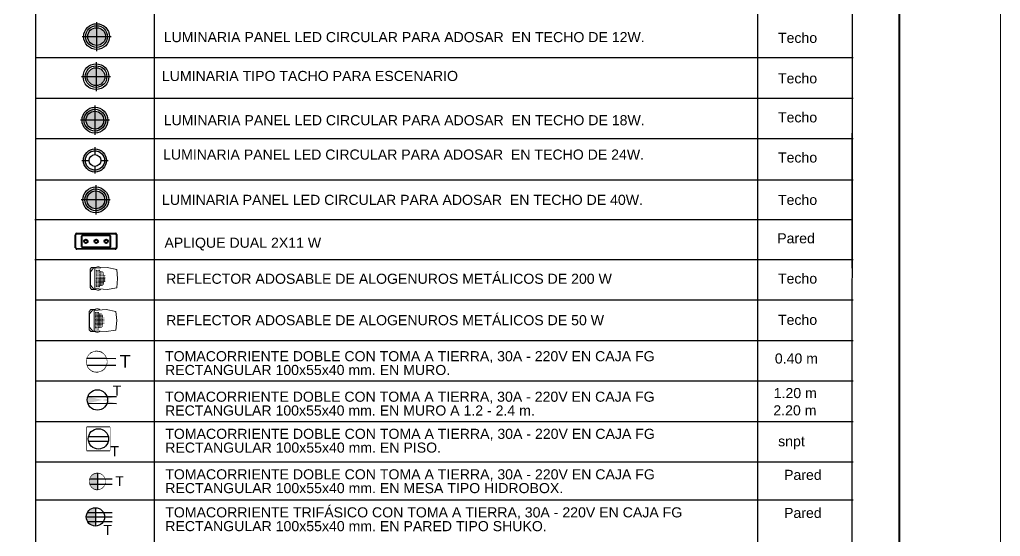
# Model space of a CAD drawing. Header units: metres. Extents: x -17 to 101, y 0 to 79.
# Drawn here: x 40.4 to 50.1, y 47.84 to 52.96 of the extents above; entities that cross this region are included whole.
import ezdxf

# ---------------------------------------------------------------- set-up
doc = ezdxf.new("R2010")
doc.units = ezdxf.units.M
doc.set_wipeout_variables(frame=1)
doc.linetypes.add('CONTINUA', pattern=[0])
doc.linetypes.add('HIDDEN2', pattern=[0.1875, 0.125, -0.0625])
for name, color, linetype, lineweight in [('A-DOOR', 31, 'Continuous', 18), ('ALUMBRADO', 1, 'Continuous', 30), ('Artefactos', 1, 'Continuous', 9), ('circ-alumb', 4, 'Continuous', 35), ('Cotas varias El', 253, 'Continuous', 13), ('ROTULO', 253, 'Continuous', 0), ('TOMACORRIENTE', 5, 'HIDDEN2', 30)]:
    doc.layers.add(name, color=color, linetype=linetype, lineweight=lineweight)
doc.layers.add('IE-LEYENDA', color=142, linetype='Continuous')
doc.styles.get("Standard").update_dxf_attribs({"font": 'arial.ttf'})
doc.styles.add('style1', font='arial.ttf', dxfattribs={"height": 0.35})

# ---------------------------------------------------------------- blocks, each defined once
blk = doc.blocks.new('Tomacorriente con puesta a tierra')
at = {"layer": 'TOMACORRIENTE'}
blk.add_lwpolyline([(0.1110377097752152, 0.03787500199721568), (0.106470417827971, 0.04927411994091102), (0.1007366137026362, 0.06013338031526125), (0.09389911815708374, 0.07033380679115865), (0.0860328442233485, 0.07976364136155682), (0.07722397644477218, 0.08831956878558274), (0.06756902662011095, 0.09590784853193583), (0.05717377640007193, 0.1024453418197655), (0.04615211832141184, 0.1078604225045517), (0.0346248079764707, 0.1120937618291336), (0.02271814098963248, 0.1150989784419879), (0.01056256929603519, 0.116843146561022), (-0.001708728117129181, 0.1173071567153332), (-0.01396130434746794, 0.1164859251125705), (-0.02606091760578508, 0.1143884493380275), (-0.03787500199721562, 0.1110377097752152), (-0.04927411994091096, 0.106470417827971), (-0.06013338031526121, 0.1007366137026363), (-0.07033380679115861, 0.09389911815708377), (-0.0797636413615568, 0.08603284422334853), (-0.08831956878558272, 0.0772239764447722), (-0.09590784853193583, 0.06756902662011095), (-0.1024453418197655, 0.05717377640007192), (-0.1078604225045517, 0.04615211832141181), (-0.1120937618291337, 0.03462480797647064), (-0.1150989784419879, 0.02271814098963238), (-0.116843146561022, 0.01056256929603507), (-0.1173071567153332, -0.00170872811712933), (-0.1164859251125705, -0.01396130434746811), (-0.1143884493380275, -0.02606091760578528), (-0.1110377097752151, -0.03787500199721584), (-0.1064704178279709, -0.04927411994091119), (-0.1007366137026361, -0.06013338031526141), (-0.09389911815708361, -0.07033380679115882), (-0.08603284422334835, -0.07976364136155698), (-0.07722397644477201, -0.08831956878558288), (-0.06756902662011077, -0.09590784853193594), (-0.05717377640007178, -0.1024453418197655), (-0.04615211832141172, -0.1078604225045518), (-0.03462480797647059, -0.1120937618291337), (-0.02271814098963238, -0.1150989784419879), (-0.01056256929603513, -0.116843146561022), (0.001708728117129219, -0.1173071567153332), (0.01396130434746795, -0.1164859251125705), (0.02606091760578506, -0.1143884493380275), (0.03787500199721558, -0.1110377097752152), (0.0492741199409109, -0.106470417827971), (0.0601333803152611, -0.1007366137026363), (0.07033380679115848, -0.09389911815708386), (0.07976364136155663, -0.08603284422334867), (0.08831956878558253, -0.0772239764447724), (0.09590784853193564, -0.0675690266201112), (0.1024453418197653, -0.05717377640007224), (0.1078604225045516, -0.04615211832141219), (0.1120937618291335, -0.03462480797647111), (0.1150989784419878, -0.0227181409896329), (0.1168431465610219, -0.01056256929603565), (0.1173071567153332, 0.00170872811712869), (0.1164859251125706, 0.01396130434746743), (0.1143884493380276, 0.02606091760578455)], close=True, dxfattribs=at)
at = {"layer": 'TOMACORRIENTE', "color": 5, "linetype": 'CONTINUA', "style": 'style1', "text_generation_flag": 4}
blk.add_text('T', height=0.1466495011945881, rotation=180, dxfattribs=at).set_placement((0.3905651405155368, -0.06873926737971488))
blk.add_wipeout([(0.1110377097752152, 0.03787500199721572), (0.10647041782797101, 0.04927411994091102), (0.10073661370263626, 0.060133380315261276), (0.09389911815708374, 0.07033380679115869), (0.08603284422334852, 0.07976364136155678), (0.07722397644477218, 0.08831956878558278), (0.06756902662011095, 0.09590784853193585), (0.05717377640007192, 0.1024453418197655), (0.04615211832141185, 0.10786042250455175), (0.0346248079764707, 0.11209376182913361), (0.02271814098963248, 0.11509897844198791), (0.010562569296035192, 0.11684314656102196), (-0.001708728117129181, 0.1173071567153332), (-0.01396130434746794, 0.1164859251125705), (-0.026060917605785074, 0.11438844933802755), (-0.03787500199721564, 0.11103770977521521), (-0.049274119940910965, 0.10647041782797101), (-0.060133380315261206, 0.10073661370263631), (-0.07033380679115861, 0.0938991181570838), (-0.0797636413615568, 0.08603284422334856), (-0.08831956878558272, 0.07722397644477225), (-0.09590784853193582, 0.06756902662011094), (-0.10244534181976546, 0.05717377640007193), (-0.10786042250455176, 0.046152118321411806), (-0.11209376182913366, 0.03462480797647066), (-0.11509897844198791, 0.022718140989632374), (-0.11684314656102199, 0.010562569296035051), (-0.1173071567153332, -0.0017087281171293545), (-0.11648592511257047, -0.013961304347468118), (-0.11438844933802747, -0.026060917605785272), (-0.11103770977521513, -0.03787500199721586), (-0.10647041782797093, -0.04927411994091119), (-0.10073661370263616, -0.060133380315261414), (-0.09389911815708363, -0.07033380679115883), (-0.08603284422334836, -0.07976364136155698), (-0.07722397644477202, -0.08831956878558292), (-0.06756902662011077, -0.09590784853193593), (-0.05717377640007179, -0.10244534181976556), (-0.04615211832141173, -0.1078604225045518), (-0.034624807976470585, -0.11209376182913368), (-0.022718140989632384, -0.1150989784419879), (-0.01056256929603513, -0.11684314656102199), (0.0017087281171292187, -0.1173071567153332), (0.013961304347467953, -0.11648592511257047), (0.026060917605785074, -0.11438844933802757), (0.03787500199721559, -0.11103770977521522), (0.049274119940910896, -0.10647041782797104), (0.060133380315261116, -0.10073661370263634), (0.07033380679115848, -0.09389911815708388), (0.07976364136155663, -0.0860328442233487), (0.08831956878558254, -0.07722397644477241), (0.09590784853193564, -0.06756902662011119), (0.1024453418197653, -0.05717377640007226), (0.10786042250455158, -0.046152118321412194), (0.11209376182913354, -0.034624807976471106), (0.11509897844198778, -0.0227181409896329), (0.11684314656102195, -0.010562569296035662), (0.1173071567153332, 0.001708728117128716), (0.11648592511257057, 0.013961304347467424), (0.11438844933802765, 0.02606091760578455)]).dxf.layer = 'TOMACORRIENTE'
at = {"layer": 'TOMACORRIENTE', "color": 5, "linetype": 'CONTINUA'}
for p, q in [((-0.1107067390126758, 0.03883177443185559), (0.2197075970103469, 0.03883177443185559)), ((-0.1107067390126758, -0.03883177443185559), (0.2197075970103469, -0.03883177443185559))]:
    blk.add_line(p, q, dxfattribs=at)
blk = doc.blocks.new('tomac. 2.2')
at = {"layer": 'TOMACORRIENTE'}
h = blk.add_hatch(color=256, dxfattribs=at)
h.dxf.hatch_style = 1
edge = h.paths.add_edge_path()
edge.add_line((-0.1382838908707527, 0.04882255345836484), (0.2747331658806615, 0.04797810261055702))
edge.add_line((-0.1384823781713749, -0.04825667970879977), (0.2745346785800393, -0.04910113055666443))
edge = h.paths.add_edge_path()
edge.add_ellipse((0, 0), major_axis=(0.1039086571979169, 0.1034846228189911), ratio=0.9999999999980674, start_angle=475.6710418717467, end_angle=514.3289581281489)
edge.add_line((-0.1384823781718449, -0.04825667970879879), (0.1382838908709078, -0.04882255345840079))
edge.add_ellipse((0, 0), major_axis=(0.1039086571979169, 0.1034846228189911), ratio=0.9999999999980674, start_angle=655.6710418717317, end_angle=694.3289581281499)
edge.add_line((0.1384823781718441, 0.04825667970880128), (-0.1382838908709203, 0.04882255345836518))
at = {"layer": 'TOMACORRIENTE', "color": 5, "linetype": 'CONTINUA'}
for p, q in [((-0.1382838908707527, 0.04882255345836484), (0.2747331658806615, 0.04797810261055702)), ((-0.1384823781713749, -0.04825667970879977), (0.2745346785800393, -0.04910113055666443))]:
    blk.add_line(p, q, dxfattribs=at)
blk.add_ellipse((0, 0), major_axis=(0.1039086571979169, 0.1034846228189911), ratio=0.9999999999980672, start_param=5.497787143781172, end_param=11.78097245096076, dxfattribs=at)
at = {"layer": 'TOMACORRIENTE'}
blk.add_text('T', height=0.144, dxfattribs=at).set_placement((0.2215061874444473, 0.06264900922411698))
blk = doc.blocks.new('TOMACORRIENTE EN PISO')
at = {"layer": 'TOMACORRIENTE', "linetype": 'CONTINUA', "lineweight": 25}
blk.add_lwpolyline([(-0.1662499999999909, -0.1662500000001046), (0.1662499999999909, -0.1662500000001046), (0.1662499999999909, 0.1662499999999909), (-0.1662499999999909, 0.1662499999999909)], close=True, dxfattribs=at)
at = {"layer": 'TOMACORRIENTE', "color": 5, "linetype": 'CONTINUA', "style": 'style1', "text_generation_flag": 4}
blk.add_text('T', height=0.1466495011945881, rotation=179.8828537432622, dxfattribs=at).set_placement((0.2958880309386132, -0.2513272843575578))
at = {"linetype": 'CONTINUA', "lineweight": 25}
blk.add_wipeout([(-0.1662499999999909, -0.1662500000001046), (0.1662499999999909, -0.1662500000001046), (0.1662499999999909, 0.1662499999999909), (-0.1662499999999909, 0.1662499999999909)], dxfattribs=at).dxf.layer = 'TOMACORRIENTE'
at = {"layer": 'TOMACORRIENTE', "color": 5, "linetype": 'CONTINUA', "lineweight": 25}
for p, q in [((-0.1420529295278357, 0.03642857962017843), (0.1422007043208851, 0.03584739727386932)), ((-0.1429469183460697, -0.03274530097576189), (0.1428118222959256, -0.03332956064946302))]:
    blk.add_line(p, q, dxfattribs=at)
blk.add_ellipse((0, 0), major_axis=(0.1039086571979169, 0.1034846228189911), ratio=0.9999999999980672, start_param=5.497787143781172, end_param=11.78097245096076, dxfattribs=at)
blk = doc.blocks.new('LED')
at = {"layer": 'ALUMBRADO'}
h = blk.add_hatch(color=256, dxfattribs=at)
h.dxf.hatch_style = 1
edge = h.paths.add_edge_path(flags=17)
edge.add_arc((0, 0), 0.1346349623606796, 0, 360)
edge = h.paths.add_edge_path()
edge.add_arc((0, 0), 0.1617757544291456, 0, 360)
for points in [[(0, 0.1848241024424624), (0, 0.08244033697331493)], [(-0.1848241024424624, 0), (-0.08244033697331493, 0)], [(0.08244033697331493, 0), (0.1848241024424624, 0)], [(0, -0.08244033697331493), (0, -0.1848241024424624)]]:
    blk.add_lwpolyline(points, dxfattribs=at)
at = {"layer": 'ALUMBRADO', "linetype": 'CONTINUA', "ltscale": 0.003}
for radius in [0.1617757544291456, 0.1346349623606796, 0.08244033697331495]:
    blk.add_circle((0, 0), radius, dxfattribs=at)
blk = doc.blocks.new('LED PASILLO')
at = {"layer": 'ALUMBRADO'}
h = blk.add_hatch(color=202, dxfattribs=at)
h.dxf.hatch_style = 1
edge = h.paths.add_edge_path()
edge.add_line((0, 0.1375511748460667), (0, -0.1375511748460667))
edge.add_line((-0.1375511748460667, 0), (0.1375511748460667, 0))
edge = h.paths.add_edge_path()
edge.add_line((-4.547473508864641e-13, 0), (0, 0.0845485156110044))
edge.add_arc((0, 2.273736754432321e-13), 0.08454851561089072, 90, 180)
edge.add_line((-0.0845485156110044, 2.273736754432321e-13), (-4.547473508864641e-13, 0))
edge = h.paths.add_edge_path()
edge.add_line((0.08454851561077703, 0), (-4.547473508864641e-13, 0))
edge.add_line((-4.547473508864641e-13, 0), (0, -0.08454851561066334))
edge.add_arc((0, 2.273736754432321e-13), 0.08454851561089072, 270, 359.9999999998459)
at = {"layer": 'ALUMBRADO', "color": 202}
for points in [[(0, 0.1375511748460667), (0, -0.1375511748460667)], [(-0.1375511748460667, 0), (0.1375511748460667, 0)]]:
    blk.add_lwpolyline(points, dxfattribs=at)
for radius in [0.1222244454256497, 0.1028454190172301, 0.08454851561067347]:
    blk.add_circle((0, 0), radius, dxfattribs=at)
blk = doc.blocks.new('LED CENTRAL')
at = {"layer": 'ALUMBRADO'}
h = blk.add_hatch(color=5, dxfattribs=at)
h.dxf.hatch_style = 1
edge = h.paths.add_edge_path()
edge.add_arc((0, 0), 0.08454851561067347, 0, 360)
at = {"layer": 'ALUMBRADO', "color": 5}
for points in [[(0, 0.1375511748460667), (0, -0.1375511748460667)], [(-0.1375511748460667, 0), (0.1375511748461804, 0)]]:
    blk.add_lwpolyline(points, dxfattribs=at)
for radius in [0.1222244454256497, 0.1028454190172301, 0.08454851561067347]:
    blk.add_circle((0, 0), radius, dxfattribs=at)
blk = doc.blocks.new('REFLECTOR NEOS')
at = {"layer": 'Artefactos', "color": 5, "lineweight": 20, "ltscale": 0.1}
for points in [[(-0.2473198585212231, -0.0061899148859092), (-0.2473198585212231, 0.2862664647400379), (-0.1969460509717464, 0.345210631377995), (-0.0609561912715435, 0.345067547634244), (-0.0451450292021036, 0.3557428186759353), (-0.013092752546072, 0.3662127954885364), (0.0347845554351807, 0.3662127954885364), (0.0682792514562607, 0.355537524446845), (0.0873774699866772, 0.3397299125790596), (0.0881212763488293, 0.3289139606058598)], [(-0.0653250627219677, 0.3183615449815988), (-0.0653250627219677, 0.3354374086484313), (-0.1275156326591968, 0.3354374086484313), (-0.238332461565733, 0.2062081564217806), (-0.238332461565733, -0.0061899148859084)], [(-0.0941041521728039, 0.3163824239745736), (-0.0941041521728039, -0.3287622537463903), (0.2936160452663898, -0.3554255468770862), (0.6030848622322083, -0.29322156496346), (0.6279805079102517, -0.0061899148859084), (0.6030848622322083, 0.2968359785154462), (0.2936160452663898, 0.3430457171052694), (-0.0941041521728039, 0.3163824239745736)], [(-0.2473198585212231, -0.0061899148859075), (-0.2473198585212231, -0.2986462945118546), (-0.1969460509717464, -0.3575904611498117), (-0.0609561912715435, -0.3574473774060607), (-0.0451450292021036, -0.368122648447752), (-0.013092752546072, -0.3785926252603531), (0.0347845554351807, -0.3785926252603531), (0.0682792514562607, -0.3679173542186618), (0.0873774699866772, -0.3521097423508763), (0.0881212763488293, -0.3412937903776765)], [(-0.0653250627219677, -0.3307413747534156), (-0.0653250627219677, -0.347817238420248), (-0.1275156326591968, -0.347817238420248), (-0.238332461565733, -0.2185879861935973), (-0.238332461565733, -0.0061899148859084)]]:
    blk.add_lwpolyline(points, dxfattribs=at)
for centre in [(-0.04481216147542, 0.2575377933681011), (-0.04481216147542, 0.2143390290439129), (-0.04481216147542, 0.1717996932566166), (-0.04481216147542, 0.1282214466482401), (-0.04481216147542, 0.08534617628902201), (-0.04481216147542, 0.0429748073220253), (-0.04481216147542, 0), (0, 0.2575377933681011), (0, 0.2143390290439129), (0, 0.1717996932566166), (0, 0.1282214466482401), (0, 0.08534617628902201), (0, 0.0429748073220253), (0, 0), (0.0006379932165146, 0.2582034431397915), (0.042981393635273, 0.258421178907156), (0.0439106449484825, 0.2575377933681011), (0.0439106449484825, 0.2143390290439129), (0.0439106449484825, 0.1717996932566166), (0.0439106449484825, 0.1282214466482401), (0.0439106449484825, 0.08534617628902201), (0.0439106449484825, 0.0429748073220253), (0.0439106449484825, 0), (0.0878212936222553, 0.2143390290439129), (0.0878212936222553, 0.1717996932566166), (0.0878212936222553, 0.1282214466482401), (0.0878212936222553, 0.08534617628902201), (0.0878212936222553, 0.0429748073220253), (0.0878212936222553, 0), (0.130996860563755, 0.2143390290439129), (0.130996860563755, 0.1717996932566166), (0.130996860563755, 0.1282214466482401), (0.130996860563755, 0.08534617628902201), (0.130996860563755, 0.0429748073220253), (0.130996860563755, 0), (0.1748936381191015, 0.1717996932566166), (0.1748936381191015, 0.1282214466482401), (0.1748936381191015, 0.08534617628902201), (0.1748936381191015, 0.0429748073220253), (0.1748936381191015, 0), (0.2184436805546284, 0.08534617628902201), (0.2184436805546284, 0.0429748073220253), (0.2184436805546284, 0), (-0.04481216147542, -0.0438955184072256), (-0.04481216147542, -0.0877910368144512), (-0.04481216147542, -0.1298575755208731), (-0.04481216147542, -0.1728386040776968), (-0.04481216147542, -0.2158134113997221), (-0.04481216147542, -0.2594787515699863), (0, -0.0438955184072256), (0, -0.0877910368144512), (0, -0.1298575755208731), (0, -0.1728386040776968), (0, -0.2158134113997221), (0, -0.2594787515699863), (0.0439106449484825, -0.0438955184072256), (0.0439106449484825, -0.0877910368144512), (0.0439106449484825, -0.1298575755208731), (0.0439106449484825, -0.1728386040776968), (0.0439106449484825, -0.2158134113997221), (0.0439106449484825, -0.2594787515699863), (0.0878212936222553, -0.0438955184072256), (0.0878212936222553, -0.0877910368144512), (0.0878212936222553, -0.1298575755208731), (0.0878212936222553, -0.1728386040776968), (0.0878212936222553, -0.2158134113997221), (0.130996860563755, -0.0438955184072256), (0.130996860563755, -0.0877910368144512), (0.130996860563755, -0.1298575755208731), (0.130996860563755, -0.1728386040776968), (0.130996860563755, -0.2158134113997221), (0.1748936381191015, -0.0438955184072256), (0.1748936381191015, -0.0877910368144512), (0.1748936381191015, -0.1298575755208731), (0.1748936381191015, -0.1728386040776968), (0.2184436805546284, -0.0438955184072256), (0.2184436805546284, -0.0877910368144512)]:
    blk.add_circle(centre, 0.0048623495577625, dxfattribs=at)
blk = doc.blocks.new('llum')
at = {"layer": 'Artefactos', "lineweight": 9, "xscale": 0.75, "yscale": 0.75, "zscale": 0.75, "rotation": 270}
blk.add_blockref('REFLECTOR NEOS', (0.0025746367225494, 0.0012141387487726), dxfattribs=at)
blk = doc.blocks.new('IDROBOX')
at = {"layer": 'TOMACORRIENTE'}
blk.add_lwpolyline([(0.1388936455050498, 0.04705987079239549), (0.133213675606612, 0.06132041121850307), (0.1260741888017947, 0.07490911238721765), (0.1175534068015622, 0.08767709364474285), (0.1077446850767956, 0.09948446631688057), (0.09675549003532069, 0.1102018663574427), (0.08470622159757113, 0.1197118716891055), (0.0717288940702474, 0.1279102887031058), (0.05796568976916205, 0.1347072938272049), (0.04356740124080716, 0.140028417650683), (0.02869177914749343, 0.1438153608277162), (0.01350180391773392, 0.1460266328160742), (-0.001836099901311172, 0.1466380064573514), (-0.01715388702564269, 0.1456427834139049), (-0.03228373257388739, 0.1430518675576877), (-0.0470598707922818, 0.1388936455049361), (-0.06132041121850307, 0.1332136756067257), (-0.07490911238710396, 0.126074188801681), (-0.08767709364474285, 0.1175534068015622), (-0.09948446631688057, 0.1077446850767956), (-0.1102018663575564, 0.09675549003532069), (-0.1197118716891055, 0.08470622159768482), (-0.1279102887031058, 0.0717288940702474), (-0.1347072938272049, 0.05796568976916205), (-0.140028417650683, 0.04356740124080716), (-0.1438153608276025, 0.02869177914749343), (-0.1460266328160742, 0.01350180391762024), (-0.1466380064573514, -0.001836099901311172), (-0.1456427834139049, -0.01715388702564269), (-0.1430518675576877, -0.03228373257388739), (-0.1388936455050498, -0.04705987079239549), (-0.133213675606612, -0.06132041121850307), (-0.1260741888017947, -0.07490911238721765), (-0.1175534068015622, -0.08767709364474285), (-0.1077446850767956, -0.09948446631688057), (-0.09675549003532069, -0.1102018663574427), (-0.08470622159757113, -0.1197118716891055), (-0.0717288940702474, -0.1279102887031058), (-0.05796568976916205, -0.1347072938272049), (-0.04356740124080716, -0.140028417650683), (-0.02869177914749343, -0.1438153608277162), (-0.01350180391773392, -0.1460266328160742), (0.001836099901311172, -0.1466380064573514), (0.01715388702564269, -0.1456427834139049), (0.03228373257388739, -0.1430518675576877), (0.0470598707922818, -0.1388936455049361), (0.06132041121850307, -0.1332136756067257), (0.07490911238710396, -0.126074188801681), (0.08767709364474285, -0.1175534068015622), (0.09948446631688057, -0.1077446850767956), (0.1102018663575564, -0.09675549003532069), (0.1197118716891055, -0.08470622159768482), (0.1279102887031058, -0.0717288940702474), (0.1347072938272049, -0.05796568976916205), (0.140028417650683, -0.04356740124080716), (0.1438153608276025, -0.02869177914749343), (0.1460266328160742, -0.01350180391762024), (0.1466380064573514, 0.001836099901311172), (0.1456427834139049, 0.01715388702564269), (0.1430518675576877, 0.03228373257388739)], close=True, dxfattribs=at)
at = {"layer": 'TOMACORRIENTE', "color": 5, "linetype": 'CONTINUA', "style": 'style1', "text_generation_flag": 4}
blk.add_text('T', height=0.1833118764932351, rotation=179.8828537432626, dxfattribs=at).set_placement((0.4880297259910549, -0.08692208487730113))
blk.add_wipeout([(0.13889364550486924, 0.04705987079237284), (0.13321367560661188, 0.06132041121849102), (0.12607418880165386, 0.07490911238717857), (0.11755340680146395, 0.08767709364481291), (0.10774468507672451, 0.09948446631686336), (0.09675549003525874, 0.11020186635748358), (0.08470622159757789, 0.11971187168906816), (0.07172889407015665, 0.12791028870310794), (0.0579656897690659, 0.13470729382716778), (0.04356740124076398, 0.14002841765074397), (0.028691779147402587, 0.14381536082770857), (0.013501803917560614, 0.14602663281614586), (-0.001836099901437112, 0.1466380064574122), (-0.017153887025686928, 0.1456427834139557), (-0.03228373257400252, 0.14305186755770438), (-0.04705987079243285, 0.13889364550496308), (-0.061320411218551016, 0.13321367560670577), (-0.07490911238723862, 0.12607418880174776), (-0.0876770936448729, 0.11755340680155785), (-0.09948446631692344, 0.10774468507681839), (-0.11020186635754363, 0.09675549003535266), (-0.11971187168912827, 0.08470622159767172), (-0.12791028870316798, 0.07172889407025046), (-0.13470729382722793, 0.05796568976915972), (-0.14002841765080412, 0.043567401240857784), (-0.1438153608277687, 0.02869177914749632), (-0.14602663281620598, 0.013501803917654265), (-0.14663800645747233, -0.0018360999013434798), (-0.14564278341401582, -0.01715388702559334), (-0.14305186755776436, -0.03228373257390893), (-0.13889364550502312, -0.04705987079233928), (-0.13321367560676575, -0.061320411218457466), (-0.1260741888018077, -0.07490911238714501), (-0.11755340680161776, -0.08767709364477935), (-0.10774468507687826, -0.09948446631682986), (-0.09675549003541249, -0.11020186635745), (-0.08470622159773161, -0.11971187168903452), (-0.07172889407031043, -0.12791028870307428), (-0.0579656897692197, -0.13470729382713412), (-0.04356740124091778, -0.14002841765071028), (-0.028691779147556416, -0.1438153608276748), (-0.01350180391771448, -0.14602663281611214), (0.0018360999012832135, -0.14663800645737848), (0.017153887025532995, -0.14564278341392198), (0.032283732573848575, -0.14305186755767063), (0.04705987079227885, -0.13889364550492936), (0.06132041121839698, -0.133213675606672), (0.07490911238708456, -0.1260741888017141), (0.0876770936447188, -0.11755340680152424), (0.0994844663167693, -0.10774468507678481), (0.11020186635738946, -0.09675549003531916), (0.11971187168897408, -0.08470622159763827), (0.12791028870301382, -0.07172889407021718), (0.13470729382707378, -0.057965689769126444), (0.14002841765065, -0.04356740124082456), (0.14381536082761456, -0.028691779147463237), (0.14602663281605197, -0.013501803917621291), (0.1466380064573184, 0.0018360999013764534), (0.14564278341386197, 0.017153887025626202), (0.14305186755761062, 0.03228373257394174)]).dxf.layer = 'TOMACORRIENTE'
at = {"layer": 'TOMACORRIENTE'}
h = blk.add_hatch(color=256, dxfattribs=at)
h.dxf.hatch_style = 1
edge = h.paths.add_edge_path()
edge.add_line((0, 0.146564818941215), (0, -0.146564818941215))
h.paths.add_polyline_path([(-6.938893903907228e-18, 0.1465648189413267), (-0.001836099901437009, 0.1466380064574122), (-0.01715388702568663, 0.1456427834139558), (-0.03228373257400237, 0.1430518675577042), (-0.04705987079243271, 0.138893645504963), (-0.06132041121855099, 0.1332136756067058), (-0.07490911238723864, 0.1260741888017478), (-0.08767709364487303, 0.1175534068015577), (-0.09948446631692329, 0.1077446850768185), (-0.1102018663575436, 0.09675549003535257), (-0.1197118716891282, 0.08470622159767169), (-0.127910288703168, 0.07172889407025043), (-0.1347072938272279, 0.05796568976915988), (-0.140028417650804, 0.04356740124085764), (-0.1438153608277686, 0.02869177914749634), (-0.1460266328162059, 0.01350180391765432), (-0.1466380064574723, -0.001836099901343389), (-0.1456427834140157, -0.01715388702559327), (-0.1430518675577643, -0.03228373257390894), (-0.138893645505023, -0.04705987079233934), (-0.1332136756067657, -0.0613204112184575), (-0.1260741888018075, -0.07490911238714507), (-0.1175534068016177, -0.0876770936447793), (-0.1077446850768784, -0.09948446631682961), (-0.09675549003541253, -0.1102018663574499), (-0.08470622159773142, -0.1197118716890347), (-0.07172889407031023, -0.1279102887030743), (-0.05796568976921959, -0.1347072938271342), (-0.04356740124091781, -0.1400284176507101), (-0.02869177914755622, -0.1438153608276748), (-0.01350180391771427, -0.1460266328161121), (0, -0.1465648189412991)])
at = {"layer": 'TOMACORRIENTE', "color": 5, "linetype": 'CONTINUA'}
for p, q in [((-0.1382838908707527, 0.04882255345842168), (0.2747331658806615, 0.04797810261050017)), ((-0.1384823781713749, -0.04825667970885661), (0.2745346785800393, -0.04910113055666443))]:
    blk.add_line(p, q, dxfattribs=at)
blk.add_lwpolyline([(0, 0.146564818941215), (0, -0.146564818941215)], dxfattribs=at)
blk = doc.blocks.new('TOMACOR TRIFASICO')
at = {"layer": 'TOMACORRIENTE', "linetype": 'CONTINUA'}
h = blk.add_hatch(color=256, dxfattribs=at)
h.dxf.hatch_style = 1
edge = h.paths.add_edge_path()
edge.add_line((0, 0.169150990730941), (0, -0.169150990730941))
h.paths.add_polyline_path([(0, 0.169150990730925, 0.4142135623730951), (-0.169150990730925, 0, 0.4142135623730951), (0, -0.169150990730925)])
at = {"layer": 'TOMACORRIENTE', "color": 5, "linetype": 'CONTINUA'}
for p, q in [((-0.1691506371766991, 0.0003458438256984664), (0.3097209200634552, -0.000633252523698502)), ((-0.1476185165779498, 0.08258832380295189), (0.3097209200634552, 0.08165325182767447)), ((-0.1452030211803503, -0.08676485639557541), (0.3097209200634552, -0.08769498967103573))]:
    blk.add_line(p, q, dxfattribs=at)
at = {"layer": 'TOMACORRIENTE', "linetype": 'CONTINUA'}
blk.add_lwpolyline([(0, 0.169150990730941), (0, -0.169150990730941)], dxfattribs=at)
blk.add_circle((0, 0), 0.169150990730925, dxfattribs=at)
at = {"layer": 'TOMACORRIENTE', "color": 5, "linetype": 'CONTINUA', "style": 'style1', "text_generation_flag": 4}
blk.add_text('T', height=0.1833118764932351, rotation=179.8828537432626, dxfattribs=at).set_placement((0.3044391372752671, -0.3321718372726536))
blk = doc.blocks.new('41')
at = {"layer": 'Artefactos', "color": 6, "lineweight": 20, "ltscale": 0.1}
for points in [[(125.8320630113758, 244.0004606562483), (125.8320561719415, 244.073305934289), (125.8446019433035, 244.0879889743425), (125.8784744138984, 244.0879565152066), (125.8824124216306, 244.0906158903503), (125.8903957844798, 244.0932245104543), (125.9023211041333, 244.0932256301211), (125.9106642405028, 244.0905674080525), (125.9154216103226, 244.086630481588), (125.915607131173, 244.0839364526783)], [(125.8773868363185, 244.0813044597045), (125.8773864369795, 244.0855577300151), (125.8618959581451, 244.0855562756159), (125.8342966324999, 244.053365154513), (125.8343015996771, 244.0004608664291)], [(125.870233650552, 243.9201176531864), (125.8702185630895, 244.080810825567), (125.966791608474, 244.0874612080647), (126.0438758132558, 244.0719746258542), (126.0500835539379, 244.0004811261706), (126.0438896124413, 243.9250026026427), (125.966807943041, 243.9134854052688), (125.870233650552, 243.9201176531864)], [(125.8320630113758, 244.0004606562483), (125.8320698508101, 243.9276153782076), (125.8446183791286, 243.9129346942548), (125.8784908430312, 243.9129735139544), (125.8824293500708, 243.9103148783358), (125.8904132026253, 243.9077077573917), (125.9023385222787, 243.9077088770585), (125.9106811593409, 243.9103686657523), (125.9154377898018, 243.9143064854851), (125.9156228047648, 243.9170005491844)], [(125.8774020163492, 243.9196253651141), (125.8774024156882, 243.9153720948036), (125.8619119368538, 243.9153706404044), (125.8343065668543, 243.9475565783451), (125.8343015996771, 244.0004608664291)]]:
    blk.add_lwpolyline(points, dxfattribs=at)
for centre in [(125.8824978733651, 244.0635547860277), (125.8824988945301, 244.0526785868164), (125.8824998995462, 244.0419743861006), (125.89365972378, 244.0635558340125), (125.893660744945, 244.0526796348012), (125.8936617499611, 244.0419754340854), (125.9045970237093, 244.0635568609143), (125.9045980448744, 244.0526806617029), (125.9045990498905, 244.0419764609872), (125.9155353457316, 244.0526816886048), (125.9155363507477, 244.041977487889), (125.9262895518202, 244.0526826983159), (125.9262905568363, 244.0419784976001), (125.9372244026638, 244.0419795241776), (125.8825009047078, 244.0312686357945), (125.882501888483, 244.0207906673803), (125.882502915031, 244.0098571351824), (125.882503941579, 243.9989236029845), (125.8825049465951, 243.9882194022688), (125.8825059374991, 243.9776655064799), (125.8825069401874, 243.9669860985135), (125.8825079593157, 243.9561315926389), (125.8936627551227, 244.0312696837793), (125.8936637388979, 244.020791715365), (125.8936647654459, 244.0098581831672), (125.8936657919939, 243.9989246509693), (125.89366679701, 243.9882204502536), (125.893667787914, 243.9776665544647), (125.8936687906024, 243.9669871464983), (125.8936698097306, 243.9561326406237), (125.9046000550521, 244.0312707106811), (125.9046010388273, 244.0207927422668), (125.9046020653753, 244.0098592100689), (125.9046030919233, 243.9989256778711), (125.9046040969394, 243.9882214771553), (125.9046050878434, 243.9776675813664), (125.9046060905317, 243.9669881734001), (125.9046071096599, 243.9561336675255), (125.9155373559093, 244.031271737583), (125.9155383396845, 244.0207937691686), (125.9155393662325, 244.0098602369708), (125.9155403927805, 243.9989267047729), (125.9155413977966, 243.9882225040571), (125.9155423887006, 243.9776686082683), (125.9155433913889, 243.9669892003019), (125.9155444105172, 243.9561346944273), (125.9262915619979, 244.0312727472941), (125.9262925457731, 244.0207947788797), (125.9262935723211, 244.0098612466819), (125.9262945988691, 243.998927714484), (125.9262956038852, 243.9882235137683), (125.9262965947892, 243.9776696179794), (125.9262975974775, 243.9669902100131), (125.9262986166058, 243.9561357041384), (125.9372254078254, 244.0312737738715), (125.9372263916006, 244.0207958054572), (125.9372274181486, 244.0098622732594), (125.9372284446966, 243.9989287410615), (125.9372294497127, 243.9882245403457), (125.9372304406167, 243.9776706445568), (125.9372314433051, 243.9669912365905), (125.9372324624333, 243.9561367307159), (125.9480738723564, 244.0207968239259), (125.9480748989044, 244.009863291728), (125.9480759254524, 243.9989297595301), (125.9480769304685, 243.9882255588144), (125.9480779213725, 243.9776716630255), (125.8825089541478, 243.9455358595349), (125.8825099644014, 243.934775875423), (125.8936708045627, 243.9455369075197), (125.8936718148163, 243.9347769234078), (125.8938307422638, 243.9346111377297), (125.9043776767154, 243.9345578941738), (125.904608104492, 243.9455379344215), (125.9046091147457, 243.9347779503095), (125.9155454053493, 243.9455389613233), (125.9262996114379, 243.9455399710344)]:
    blk.add_circle(centre, 0.001211118073335838, dxfattribs=at)
blk = doc.blocks.new('411')
at = {"layer": 'ALUMBRADO'}
h = blk.add_hatch(color=1, dxfattribs=at)
h.dxf.hatch_style = 1
edge = h.paths.add_edge_path()
edge.add_line((114.3034443857643, 245.2664994032348), (114.0733075151293, 245.2664994032348))
edge.add_line((114.1883759504468, 245.3815678385523), (114.1883759504468, 245.1514309679173))
edge = h.paths.add_edge_path()
edge.add_line((114.1883759504468, 245.2664994032351), (114.2591050111812, 245.2664994032348))
edge.add_arc((114.188375950447, 245.2664994032348), 0.07072906073429065, -1.272221872585407e-14, 89.99999999999999)
edge.add_line((114.188375950447, 245.3372284639692), (114.1883759504468, 245.2664994032351))
edge = h.paths.add_edge_path()
edge.add_line((114.1883759504468, 245.1957703425006), (114.1883759504468, 245.2664994032351))
edge.add_line((114.1883759504468, 245.2664994032351), (114.1176468897127, 245.2664994032348))
edge.add_arc((114.188375950447, 245.2664994032348), 0.07072906073429065, 180, 269.9999999998459)
at = {"layer": 'ALUMBRADO', "color": 5}
for points in [[(114.1883759504468, 245.3815678385523), (114.1883759504468, 245.1514309679173)], [(114.3034443857643, 245.2664994032348), (114.0733075151293, 245.2664994032348)]]:
    blk.add_lwpolyline(points, dxfattribs=at)
for radius in [0.1022468598208273, 0.08603533527886388, 0.07072906073410891]:
    blk.add_circle((114.1883759504468, 245.2664994032348), radius, dxfattribs=at)
blk = doc.blocks.new('d')
at = {"layer": 'ALUMBRADO'}
h = blk.add_hatch(color=1, dxfattribs=at)
h.dxf.hatch_style = 1
edge = h.paths.add_edge_path()
edge.add_arc((114.505042033893, 245.3305113601652), 0.07072906073410891, 0, 360)
at = {"layer": 'ALUMBRADO', "color": 5}
for points in [[(114.505042033893, 245.4455797954827), (114.505042033893, 245.2154429248478)], [(114.3899735985755, 245.3305113601652), (114.6201104692106, 245.3305113601652)]]:
    blk.add_lwpolyline(points, dxfattribs=at)
for radius in [0.1022468598208273, 0.08603533527886388, 0.07072906073410891]:
    blk.add_circle((114.505042033893, 245.3305113601652), radius, dxfattribs=at)
blk = doc.blocks.new('dir')
at = {"layer": 'A-DOOR', "color": 2, "lineweight": 40}
for centre in [(114.3737102061473, 247.0264823422019), (114.4555188079867, 247.0264823422019), (114.534109624733, 247.0264823422019)]:
    blk.add_circle(centre, 0.01438469898770771, dxfattribs=at)
at = {"layer": 'ALUMBRADO', "color": 5, "lineweight": 40}
for p, q in [((114.2921691925918, 246.9745601736758), (114.2915771338019, 247.0779947057388)), ((114.3008966358973, 247.0874215116156), (114.4013217767896, 247.0879963446642)), ((114.5597535385133, 247.0727693578812), (114.3471520862364, 247.0715524281378)), ((114.4029522053321, 247.0718718277651), (114.3471520862364, 247.0715524281378)), ((114.4013217767896, 247.0879963446642), (114.6055587967583, 247.0891653964352)), ((114.5597535385133, 247.0727693578812), (114.4029522053321, 247.0718718277651)), ((114.6149856026351, 247.0798458943397), (114.615577661425, 246.9764113622767)), ((114.3378325841409, 247.062125622261), (114.3382531987745, 246.9886429233486)), ((114.3378325841409, 247.062125622261), (114.3382531987745, 246.9886429233486)), ((114.5696009590236, 246.9899671568734), (114.5691803443901, 247.0634498557857)), ((114.5696009590236, 246.9899671568734), (114.5691803443901, 247.0634498557857)), ((114.5696009590236, 246.9667747307525), (114.3015959984686, 246.9652406715803)), ((114.3476800046513, 246.9793234212531), (114.5602814569282, 246.9805403509966)), ((114.3476800046513, 246.9793234212531), (114.5044813378325, 246.9802209513693)), ((114.6062581593295, 246.9669845563999), (114.5696009590236, 246.9667747307525))]:
    blk.add_line(p, q, dxfattribs=at)
for centre, radius, start, end in [((114.300950287788, 247.0780483576295), 0.009373307536463624, 90.32795719899123, 180.327957199164), ((114.3472057381271, 247.0621792741516), 0.00937330753646338, 90.32795719890336, 180.3279571989902), ((114.3472057381271, 247.0621792741516), 0.00937330753646338, 90.32795719890336, 180.3279571989902), ((114.559807190404, 247.0633962038951), 0.00937330753647751, 0.3279571988160077, 90.32795719890336), ((114.559807190404, 247.0633962038951), 0.00937330753647751, 0.3279571988160077, 90.32795719890336), ((114.6056124486489, 247.0797922424491), 0.009373307536463461, 0.3279571989902334, 90.32795719899023), ((114.3476263527606, 246.9886965752393), 0.00937330753647751, 180.3279571988145, 270.3279571989041), ((114.3476263527606, 246.9886965752393), 0.00937330753647751, 180.3279571988145, 270.3279571989041), ((114.5602278050375, 246.9899135049827), 0.00937330753646338, 270.3279571989041, 0.3279571989904052), ((114.5602278050375, 246.9899135049827), 0.00937330753646338, 270.3279571989041, 0.3279571989904052), ((114.3015423465779, 246.9746138255664), 0.009373307536435041, 180.327957198817, 270.3279571989913), ((114.6062045074388, 246.976357710386), 0.009373307536463461, 270.3279571989902, 0.3279571989902334)]:
    blk.add_arc(centre, radius, start, end, dxfattribs=at)
blk = doc.blocks.new('LYYYDD')
at = {"layer": 'IE-LEYENDA', "linetype": 'Continuous'}
for p, q in [((50.52297871358278, 52.33100295365959), (50.52307462441814, 42.12539285109876)), ((56.73946672335497, 46.8552171266311), (56.73960652881247, 52.33081147972682)), ((56.02063531474278, 42.1252331077331), (56.02088869013896, 51.96424388115313)), ((56.73701656224873, 42.12521229174615), (56.74211320845056, 51.96422292443192)), ((51.42591317469887, 50.4102140951901), (51.4257309367621, 42.12536662249201)), ((50.51764954003117, 46.92239719525589), (56.73947145732537, 46.92221640691007)), ((50.52302650369501, 46.92239703901671), (56.74483827857416, 46.92221625096556)), ((50.52840825492677, 46.61406669853193), (56.74498165246746, 46.61388606269304)), ((50.52841145358703, 46.30573609302412), (56.7449726932633, 46.30555545753843)), ((50.52303578265575, 45.99740649923335), (56.74481466127954, 45.99722571213812)), ((50.52303887564268, 45.68907632143989), (56.74480678884802, 45.68889553466322)), ((50.52304196862978, 45.38074612314151), (56.74479891641595, 45.38056533668347)), ((50.52304487276844, 45.09124163042623), (56.74479152465069, 45.09106084426737))]:
    blk.add_line(p, q, dxfattribs=at)
at = {"layer": 'IE-LEYENDA'}
for p, q in [((50.52301888598504, 48.45863775203049), (56.7451125230044, 48.45845695578925)), ((50.52302208464105, 48.15030756735998), (56.74522295710394, 48.15012676800272)), ((50.5230252832971, 47.84197738268942), (56.74533339120357, 47.84179658021623)), ((50.523028538088, 47.5282361471893), (56.74533552302935, 47.52805534474876)), ((50.523028538088, 47.5282361471893), (56.74519592229499, 47.52805534880515)), ((50.51765425100285, 47.22531674923486), (56.73947616829707, 47.22513596088904))]:
    blk.add_line(p, q, dxfattribs=at)
at = {"layer": 'A-DOOR', "color": 2, "lineweight": 80, "xscale": 0.9600000000000002, "yscale": 0.9600000000000002, "zscale": 0.9600000000000002}
for name, p in [('d', (-58.94062640710905, -187.203682921029)), ('411', (-58.63838282358914, -188.0799725437713)), ('dir', (-58.89117064318253, -190.0851545185191)), ('41', (-69.866486522744, -187.7835796339158))]:
    blk.add_blockref(name, p, dxfattribs=at)
at = {"layer": 'ALUMBRADO'}
for name, p, xscale, yscale, zscale in [('LED CENTRAL', (50.98875513050356, 48.61868402614866), 0.8030880000000002, 0.8030880000000002, 0.8030880000000002), ('LED', (50.97601749957149, 47.67537154963263), 0.5420844000000001, 0.5420844000000001, 0.5420844000000001)]:
    blk.add_blockref(name, p, dxfattribs=dict(at, xscale=xscale, yscale=yscale, zscale=zscale))
at = {"layer": 'circ-alumb', "xscale": -0.3188234649621557, "yscale": 0.3188234649649635, "zscale": 0.3188234649600001, "rotation": 90.00537949378331}
blk.add_blockref('llum', (50.99856378937794, 46.77721475296223), dxfattribs=at)
at = {"layer": 'ROTULO', "xscale": 0.6602310000000002, "yscale": 0.6602310000000002, "zscale": 0.6602310000000002, "rotation": 359.8828537432621}
blk.add_blockref('Tomacorriente con puesta a tierra', (50.98941423698157, 46.14382350640496), dxfattribs=at)
at = {"layer": 'ROTULO', "xscale": 0.5281848000000001, "yscale": 0.5281848000000001, "zscale": 0.5281848000000001}
for name, p in [('tomac. 2.2', (50.99514428297736, 45.85238856767753)), ('TOMACORRIENTE EN PISO', (51.00266311077213, 45.55604942624147))]:
    blk.add_blockref(name, p, dxfattribs=at)
at = {"layer": 'TOMACORRIENTE', "xscale": 0.8030880000000002, "yscale": 0.8030880000000002, "zscale": 0.8030880000000002, "rotation": 270}
blk.add_blockref('LED PASILLO', (50.97571985569797, 47.98244409894608), dxfattribs=at)
at = {"layer": 'TOMACORRIENTE', "xscale": 0.41184, "yscale": 0.41184, "zscale": 0.41184}
blk.add_blockref('IDROBOX', (50.9944935985796, 45.23186087871256), dxfattribs=at)
at = {"layer": 'TOMACORRIENTE', "linetype": 'CONTINUA', "xscale": 0.41184, "yscale": 0.41184, "zscale": 0.41184}
blk.add_blockref('TOMACOR TRIFASICO', (50.97985886637717, 44.96212594177921), dxfattribs=at)
at = {"layer": 'IE-LEYENDA', "style": 'style1'}
for s, p in [('LUMINARIA PANEL LED CIRCULAR PARA ADOSAR  EN TECHO DE 12W.', (51.4993591866908, 48.57643322583083)), ('Techo', (56.1736202263434, 48.57055044729757)), ('LUMINARIA TIPO TACHO PARA ESCENARIO', (51.48553019576411, 48.28051856599166)), ('Techo', (56.1736202263434, 48.26235845455974)), ('LUMINARIA PANEL LED CIRCULAR PARA ADOSAR  EN TECHO DE 18W.', (51.4993591866908, 47.94375620412376)), ('Techo', (56.17373066044299, 47.96526065451974)), ('LUMINARIA PANEL LED CIRCULAR PARA ADOSAR  EN TECHO DE 24W.', (51.49471180127293, 47.68226852903087)), ('Techo', (56.17373066044299, 47.65979731662439)), ('LUMINARIA PANEL LED CIRCULAR PARA ADOSAR  EN TECHO DE 40W.', (51.48626452533927, 47.33732793610518)), ('Techo', (56.17373066044299, 47.33701147307813)), ('Pared', (56.16820499812038, 47.04462303042052)), ('APLIQUE DUAL 2X11 W', (51.50496877487917, 47.0109138670681)), ('REFLECTOR ADOSABLE DE ALOGENUROS METÁLICOS DE 200 W', (51.51767338962228, 46.73664283146906)), ('Techo', (56.17357511898672, 46.73807457100776)), ('REFLECTOR ADOSABLE DE ALOGENUROS METÁLICOS DE 50 W', (51.51767338962228, 46.42121195182601)), ('Techo', (56.17357511898672, 46.42401269890635)), ('TOMACORRIENTE DOBLE CON TOMA A TIERRA, 30A - 220V EN CAJA FG ', (51.50945383585103, 46.14707469539064, 3.443842951148664e-08)), ('0.40 m', (56.14999150361227, 46.12949976319885)), ('RECTANGULAR 100x55x40 mm. EN MURO.', (51.50945383585103, 46.04217583294464, 3.443842951148664e-08)), ('TOMACORRIENTE DOBLE CON TOMA A TIERRA, 30A - 220V EN CAJA FG ', (51.50944487665903, 45.83874451107333, 3.443842951148664e-08)), ('1.20 m', (56.14115758740918, 45.86644660468803)), ('RECTANGULAR 100x55x40 mm. EN MURO A 1.2 - 2.4 m.', (51.50944487665903, 45.73384564862738, 3.443842951148664e-08)), ('2.20 m', (56.13835658462767, 45.73488624485405)), ('TOMACORRIENTE DOBLE CON TOMA A TIERRA, 30A - 220V EN CAJA FG', (51.51115017802928, 45.55611095374895, 3.443842951148664e-08)), ('RECTANGULAR 100x55x40 mm. EN PISO.', (51.51115017802928, 45.45121209130295, 3.443842951148664e-08)), ('snpt', (56.17490081687915, 45.49945042986944)), ('TOMACORRIENTE DOBLE CON TOMA A TIERRA, 30A - 220V EN CAJA FG ', (51.51114121883737, 45.24778076943169, 3.443842951148664e-08)), ('Pared', (56.21983243710447, 45.24351118600282)), ('RECTANGULAR 100x55x40 mm. EN MESA TIPO HIDROBOX.', (51.51114121883737, 45.14288190698574, 3.443842951148664e-08)), ('TOMACORRIENTE TRIFÁSICO CON TOMA A TIERRA, 30A - 220V EN CAJA FG ', (51.51113280666615, 44.95827627864007, 3.443842951148664e-08)), ('Pared', (56.21982402493327, 44.95400669521121)), ('RECTANGULAR 100x55x40 mm. EN PARED TIPO SHUKO.', (51.51113280666615, 44.85337741619407, 3.443842951148664e-08))]:
    blk.add_text(s, height=0.07680000000000001, rotation=359.9983351830777, dxfattribs=at).set_placement(p)

msp = doc.modelspace()

# ---------------------------------------------------------------- linework, layer by layer
at = {"layer": 'Cotas varias El'}
msp.add_lwpolyline([(-9.745758688950446e-08, 73.43004631487563), (50.09999990254241, 73.43004631487563), (50.09999990254241, 37.93004631487563), (-9.745758688950446e-08, 37.93004631487563), (-9.745758688950446e-08, 73.43004631487563)], dxfattribs=at)
at = {"layer": 'Cotas varias El', "lineweight": 40}
msp.add_lwpolyline([(0.9999999025424131, 72.43004631487563), (49.09999990254241, 72.43004631487563), (49.09999990254241, 38.93004631487563), (0.9999999025424131, 38.93004631487563)], close=True, dxfattribs=at)

# ---------------------------------------------------------------- next in the draw order: block references
at = {"layer": 'ALUMBRADO', "xscale": 1.3, "yscale": 1.3, "zscale": 1.3}
msp.add_blockref('LYYYDD', (-25.12595376295923, -10.41465465767948), dxfattribs=at)

doc.saveas('drawing.dxf')
